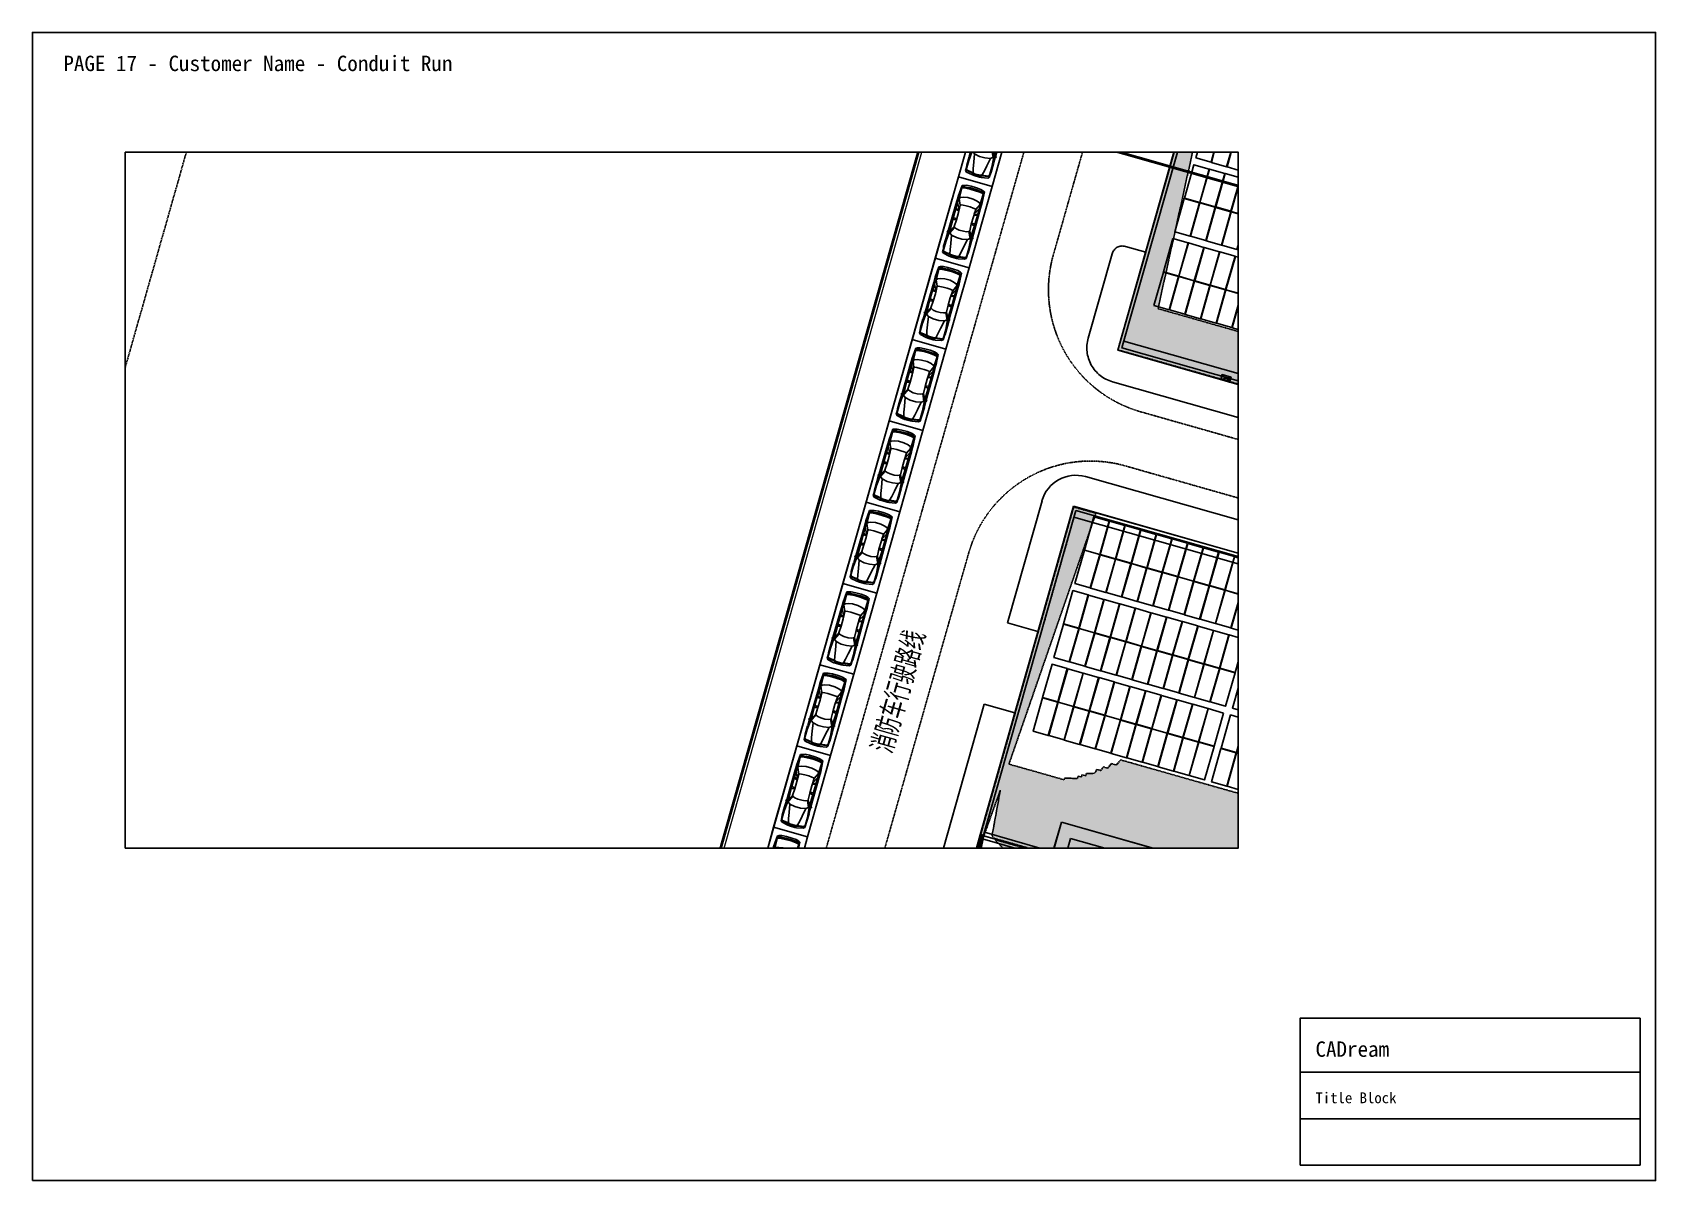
# Paper-space layout 'Layout1' of a CAD drawing. Header units: metres, sheet in millimetres. Extents: x 0 to 420, y 0 to 297.
# The model-space entities are those that its viewports show. They can reach past a viewport. Long polylines and large blocks are cut down to what shows.
import ezdxf
from ezdxf.enums import TextEntityAlignment as Align

# ---------------------------------------------------------------- set-up
doc = ezdxf.new("R2010")
doc.units = ezdxf.units.M
for name, pattern in [('CENTER', [5.08, 3.175, -0.635, 0.635, -0.635]), ('DASH', [0.35, 0.25, -0.1]), ('DASHED', [1.524, 1.27, -0.254])]:
    doc.linetypes.add(name, pattern=pattern)
doc.layers.add('0-道路', color=22, linetype='Continuous', lineweight=0)
for name, color, linetype in [('COLUMN', 220, 'Continuous'), ('PUB_DIM', 3, 'Continuous'), ('SHEET_BORDER', 8, 'Continuous'), ('SHEET_TEXT', 5, 'Continuous'), ('SHEET_TITLEBLOCK', 7, 'Continuous'), ('SHEET_VIEWPORT_FRAME', 6, 'Continuous'), ('SOLID_HATCH', 251, 'Continuous'), ('WALL', 51, 'Continuous'), ('zt-道路', 240, 'Continuous'), ('单元区域外轮廓', 7, 'ByLayer'), ('屋脊线', 7, 'ByLayer'), ('消防车道', 3, 'Continuous'), ('组件', 7, 'ByLayer'), ('逆变器', 7, 'ByLayer'), ('阴影', 8, 'DASHED'), ('障碍物', 7, 'ByLayer')]:
    doc.layers.add(name, color=color, linetype=linetype)
doc.styles.add('-黑体', font='txt', dxfattribs={"width": 0.7})
pattern_1 = [(344.143, (221595.9987, -165598.90403), (0.17959642, 0.19653122), [0, -0.238125])]

# ---------------------------------------------------------------- blocks, each defined once
blk = doc.blocks.new('CADREAM_TITLEBLOCK_V1')
at = {"layer": 'SHEET_TITLEBLOCK'}
for p, q in [((0, 24), (88, 24)), ((0, 12), (88, 12))]:
    blk.add_line(p, q, dxfattribs=at)
blk.add_lwpolyline([(0, 0), (88, 0), (88, 38), (0, 38)], close=True, dxfattribs=at)
for s, height, p in [('CADream', 4, (4, 28)), ('Title Block', 2.8, (4, 16))]:
    blk.add_text(s, height=height, dxfattribs=at).set_placement(p)
blk = doc.blocks.new('_F27')
for p, q in [((-2489, 522), (-2514, 196)), ((-2514, -206), (-2514, 196)), ((-2489, 522), (-2426, 736)), ((-2426, 736), (-2389, 824)), ((-2389, 824), (-1610, 874)), ((-2389, 824), (-1560, 874)), ((-2264, 812), (-2389, 824)), ((-2364, 522), (-2389, 196)), ((-2389, -206), (-2389, 196)), ((-2326, 736), (-2364, 522)), ((-2326, 736), (-2351, 596)), ((-2351, 594), (-2351, 596)), ((-2326, 736), (-2288, 811)), ((-2301, 196), (-2276, 522)), ((-2301, 196), (-2301, -206)), ((-2200, 786), (-2288, 811)), ((-2276, 522), (-2238, 736)), ((-2200, 786), (-2238, 736)), ((-1560, 874), (-2212, 815)), ((-2208, 815), (-2211, 814)), ((-1660, 862), (-2208, 815)), ((-1446, 761), (-2200, 786)), ((-1622, 510), (-1685, 196)), ((-1685, -206), (-1685, 196)), ((-1560, 874), (-1660, 862)), ((-1622, 510), (-1547, 698)), ((-1617, 869), (-1620, 866)), ((-1208, 874), (-1610, 874)), ((-1547, 698), (-1446, 761)), ((-1145, 799), (-1446, 761)), ((-1019, 572), (-1446, 761)), ((-1208, 874), (980, 889)), ((-1145, 799), (-682, 557)), ((-1145, 799), (124, 799)), ((-1082, 145), (-1070, 371)), ((-1082, 145), (-1082, -156)), ((-1070, 371), (-1057, 510)), ((-1019, 572), (-1057, 510)), ((-680, 556), (-1019, 572)), ((-1019, 572), (-479, 547)), ((-743, 849), (-793, 874)), ((-730, 799), (-743, 849)), ((-630, 555), (-730, 799)), ((-680, 556), (-630, 555)), ((-642, 799), (-605, 554)), ((-605, 554), (-630, 555)), ((-479, 547), (-605, 554)), ((61, 547), (-479, 547)), ((-2, 547), (-27, 877)), ((124, 799), (61, 547)), ((61, 547), (564, 572)), ((941, 773), (124, 799)), ((564, 572), (941, 773)), ((564, 572), (614, 522)), ((1079, 748), (614, 522)), ((614, 522), (677, 371)), ((677, 371), (714, 145)), ((714, -156), (714, 145)), ((941, 773), (941, 874)), ((983, 777), (941, 773)), ((941, 773), (987, 765)), ((980, 902), (995, 790)), ((980, 790), (980, 898)), ((995, 790), (980, 790)), ((980, 790), (992, 746)), ((984, 905), (1020, 939)), ((992, 746), (1021, 747)), ((995, 790), (1022, 746)), ((1022, 748), (995, 790)), ((1021, 747), (1022, 748)), ((1053, 768), (1022, 746)), ((1036, 935), (1062, 857)), ((1036, 756), (1079, 748)), ((1051, 889), (1497, 893)), ((1057, 776), (1062, 857)), ((1770, 849), (1058, 784)), ((1204, 585), (1079, 748)), ((1795, 472), (1204, 585)), ((1280, 196), (1204, 585)), ((1280, 196), (1280, -206)), ((1506, 899), (2121, 899)), ((2461, 849), (1770, 849)), ((2222, 397), (1795, 472)), ((2272, 876), (2121, 899)), ((2523, 321), (2222, 397)), ((2272, 876), (2272, 874)), ((2437, 851), (2272, 876)), ((2511, 874), (2287, 874)), ((2398, 849), (2461, 773)), ((2437, 850), (2433, 851)), ((2498, 773), (2436, 849)), ((2511, 874), (2450, 850)), ((2461, 773), (2523, 321)), ((2561, 321), (2498, 773)), ((2599, 773), (2511, 874)), ((2523, 321), (2586, 321)), ((2523, 321), (2561, 196)), ((2580, 196), (2542, 321)), ((2561, 196), (2561, -206)), ((2611, 196), (2574, 321)), ((2580, 321), (2618, 196)), ((2580, 196), (2580, -206)), ((2599, 773), (2687, 321)), ((2611, 196), (2611, -206)), ((2618, -206), (2618, 196)), ((2687, 321), (2699, 196)), ((2699, -206), (2699, 196)), ((-2489, -533), (-2514, -206)), ((-2489, -533), (-2426, -747)), ((-2426, -747), (-2389, -835)), ((-2389, -206), (-2364, -533)), ((-2389, -835), (-2264, -823)), ((-1560, -885), (-2389, -835)), ((-1610, -885), (-2389, -835)), ((-2326, -747), (-2364, -533)), ((-2351, -607), (-2351, -605)), ((-2351, -607), (-2326, -747)), ((-2326, -747), (-2288, -822)), ((-2276, -533), (-2301, -206)), ((-2288, -822), (-2200, -797)), ((-2276, -533), (-2238, -747)), ((-2200, -797), (-2238, -747)), ((-2212, -826), (-1560, -885)), ((-2208, -826), (-2211, -825)), ((-1660, -872), (-2208, -826)), ((-1446, -772), (-2200, -797)), ((-1685, -206), (-1622, -520)), ((-1560, -885), (-1660, -872)), ((-1622, -520), (-1547, -709)), ((-1621, -877), (-1617, -880)), ((-1610, -885), (-1208, -885)), ((-1547, -709), (-1446, -772)), ((-1019, -583), (-1446, -772)), ((-1145, -809), (-1446, -772)), ((-1208, -885), (980, -900)), ((-682, -568), (-1145, -809)), ((-1145, -809), (124, -809)), ((-1070, -382), (-1082, -156)), ((-1057, -520), (-1070, -382)), ((-1019, -583), (-1057, -520)), ((-479, -558), (-1019, -583)), ((-1019, -583), (-680, -567)), ((-743, -860), (-793, -885)), ((-743, -860), (-730, -809)), ((-730, -809), (-630, -566)), ((-680, -567), (-682, -568)), ((-680, -567), (-630, -566)), ((-605, -565), (-642, -809)), ((-630, -566), (-605, -565)), ((-605, -565), (-479, -558)), ((61, -558), (-479, -558)), ((-2, -558), (-27, -884)), ((61, -558), (124, -809)), ((564, -583), (61, -558)), ((941, -784), (124, -809)), ((614, -533), (564, -583)), ((564, -583), (941, -784)), ((677, -382), (614, -533)), ((1079, -759), (614, -533)), ((714, -156), (677, -382)), ((987, -776), (941, -784)), ((983, -788), (941, -784)), ((941, -885), (941, -784)), ((992, -757), (980, -800)), ((995, -800), (980, -800)), ((995, -800), (980, -913)), ((980, -909), (980, -800)), ((984, -916), (1020, -950)), ((992, -757), (1021, -758)), ((995, -800), (1022, -757)), ((1022, -758), (995, -800)), ((1021, -758), (1022, -758)), ((1022, -757), (1053, -779)), ((1036, -767), (1079, -759)), ((1036, -946), (1062, -867)), ((1051, -901), (1497, -904)), ((1057, -787), (1062, -867)), ((1770, -860), (1058, -795)), ((1204, -596), (1079, -759)), ((1204, -596), (1280, -206)), ((1795, -483), (1204, -596)), ((2121, -910), (1506, -910)), ((1770, -860), (2461, -860)), ((1795, -483), (2222, -407)), ((2121, -910), (2272, -887)), ((2270, -887), (2121, -910)), ((2523, -332), (2222, -407)), ((2437, -861), (2272, -887)), ((2272, -885), (2272, -887)), ((2285, -885), (2511, -885)), ((2398, -860), (2461, -784)), ((2436, -860), (2498, -784)), ((2437, -861), (2436, -860)), ((2450, -861), (2511, -885)), ((2523, -332), (2461, -784)), ((2561, -332), (2498, -784)), ((2599, -784), (2511, -885)), ((2523, -332), (2561, -206)), ((2586, -332), (2523, -332)), ((2580, -206), (2542, -332)), ((2618, -6), (2561, -6)), ((2574, -332), (2611, -206)), ((2618, -206), (2580, -332)), ((2687, -332), (2599, -784)), ((2687, -332), (2699, -206))]:
    blk.add_line(p, q)
for centre, start, end in [((990, 898), 132.96497, 179.74535), ((1027, 932), 18.15727, 132.96497), ((1047, 776), 305.15418, 356.86364), ((990, -909), 180.25465, 227.03503), ((1027, -942), 227.03503, 341.84273), ((1047, -787), 3.17983, 54.84582)]:
    blk.add_arc(centre, 10, start, end)
at = {"width": 0.8, "flags": 9}
for tag in ['XSIZE', 'YSIZE']:
    blk.add_attdef(tag, (0, 0), '', height=0.5, dxfattribs=at)
blk = doc.blocks.new('*U9')
at = {"layer": '单元区域外轮廓', "color": 2}
for points in [[(-116979, 20240, 13700), (-14499, 20240, 13700), (-14500, -28240, 13700), (-116980, -28240, 13700), (-116979, 20240, 13700)], [(-116979, 20240, 15100), (-14499, 20240, 15100), (-14500, -28240, 15100), (-116980, -28240, 15100), (-116979, 20240, 15100)]]:
    blk.add_polyline3d(points, close=True, dxfattribs=at)
at = {"flags": 1}
for tag in ['unit_id', 'unit_name', 'parapet_height', 'ground_elevation', 'is_enable_parapet']:
    blk.add_attdef(tag, (0, 0), '', height=2.5, dxfattribs=at)
blk = doc.blocks.new('*U10')
at = {"layer": '屋脊线', "color": 30}
for p, q in [((-14499, 20240, 13700), (-116979, 20240, 13700)), ((-116979, 20240, 13700), (-116979, -4000, 14870)), ((-116979, -4000, 14870), (-116980, -28240, 13700)), ((-116979, -4000, 14870), (-14499, -4000, 14870))]:
    blk.add_line(p, q, dxfattribs=at)
at = {"flags": 1}
for tag in ['unit_id', 'unit_name']:
    blk.add_attdef(tag, (0, 0), '', height=2.5, dxfattribs=at)
blk = doc.blocks.new('*U11')
at = {"layer": '组件', "color": 0}
blk.add_polyline3d([(0, 0, 0), (-113, 0, 0), (-113, -246, 12), (0, -246, 12)], close=True, dxfattribs=at)
at = {"flags": 1}
for tag in ['silicon-material', 'panel-length', 'panel-width', 'panel-height', 'mounting-hole-spacing1', 'mounting-hole-spacing2', 'userid', 'module-material', 'theme', 'name', 'vmpo', 'voco', 'pmax', 'company-name', 'note', 'id', 'impo', 'isco']:
    blk.add_attdef(tag, (0, 0), '', height=2.5, dxfattribs=at)
blk = doc.blocks.new('*U12')
at = {"layer": '组件', "color": 1}
for p in [(-11425, 1993, 1382), (-11309, 1993, 1382), (-11194, 1993, 1382), (-11078, 1993, 1382), (-10963, 1993, 1382), (-10848, 1993, 1382), (-10732, 1993, 1382), (-10617, 1993, 1382), (-10501, 1993, 1382), (-10386, 1993, 1382), (-10271, 1993, 1382), (-11425, 1745, 1394), (-11309, 1745, 1394), (-11194, 1745, 1394), (-11078, 1745, 1394), (-10963, 1745, 1394), (-10848, 1745, 1394), (-10732, 1745, 1394), (-10617, 1745, 1394), (-10501, 1745, 1394), (-10386, 1745, 1394), (-10271, 1745, 1394), (-11425, 1448, 1408), (-11309, 1448, 1408), (-11194, 1448, 1408), (-11078, 1448, 1408), (-10963, 1448, 1408), (-10848, 1448, 1408), (-10732, 1448, 1408), (-10617, 1448, 1408), (-10501, 1448, 1408), (-10386, 1448, 1408), (-10271, 1448, 1408), (-10107, 1448, 1408), (-11425, 1200, 1420), (-11309, 1200, 1420), (-11194, 1200, 1420), (-11078, 1200, 1420), (-10963, 1200, 1420), (-10848, 1200, 1420), (-10732, 1200, 1420), (-10617, 1200, 1420), (-10501, 1200, 1420), (-10386, 1200, 1420), (-10271, 1200, 1420), (-10107, 1200, 1420), (-11425, 904, 1434), (-11309, 904, 1434), (-11194, 904, 1434), (-11078, 904, 1434), (-10963, 904, 1434), (-10848, 904, 1434), (-10732, 904, 1434), (-10617, 904, 1434), (-10501, 904, 1434), (-10386, 904, 1434), (-10271, 904, 1434), (-10107, 904, 1434), (-9992, 904, 1434), (-11425, 656, 1446), (-11309, 656, 1446), (-11194, 656, 1446), (-11078, 656, 1446), (-10963, 656, 1446), (-10848, 656, 1446), (-10732, 656, 1446), (-10617, 656, 1446), (-10501, 656, 1446), (-10386, 656, 1446), (-10271, 656, 1446), (-10107, 656, 1446), (-9992, 656, 1446), (-9876, 656, 1446)]:
    blk.add_blockref('*U11', p, dxfattribs=at)
at = {"flags": 1}
for tag in ['tilt', 'azimuth', 'mode', 'align', 'array-mode', 'panel-x', 'panel-y', 'offset-x', 'offset-y', 'panel-per-row', 'bracket-type', 'bracket-value', 'row-per-array']:
    blk.add_attdef(tag, (0, 0), '', height=2.5, dxfattribs=at)
blk = doc.blocks.new('*U18')
at = {"layer": '单元区域外轮廓', "color": 2}
for points in [[(-116980, 88240, 16249), (-14500, 88240, 16249), (-14499, 31760, 16249), (-116979, 31760, 16249), (-116980, 88240, 16249)], [(-116980, 88240, 18019), (-14500, 88240, 18019), (-14499, 31760, 18019), (-116979, 31760, 18019), (-116980, 88240, 18019)]]:
    blk.add_polyline3d(points, close=True, dxfattribs=at)
at = {"flags": 1}
for tag in ['unit_id', 'unit_name', 'parapet_height', 'ground_elevation', 'is_enable_parapet']:
    blk.add_attdef(tag, (0, 0), '', height=2.5, dxfattribs=at)
blk = doc.blocks.new('*U19')
at = {"layer": '屋脊线', "color": 30}
for p, q in [((-116979, 59999, 17630), (-116979, 31760, 16249)), ((-116979, 31760, 16249), (-14499, 31760, 16249))]:
    blk.add_line(p, q, dxfattribs=at)
at = {"flags": 1}
for tag in ['unit_id', 'unit_name']:
    blk.add_attdef(tag, (0, 0), '', height=2.5, dxfattribs=at)
blk = doc.blocks.new('*U22')
at = {"layer": '组件', "color": 0}
blk.add_polyline3d([(0, 0, 0), (113, 0, 0), (113, 246, 12), (0, 246, 12)], close=True, dxfattribs=at)
at = {"flags": 1}
for tag in ['silicon-material', 'panel-length', 'panel-width', 'panel-height', 'mounting-hole-spacing1', 'mounting-hole-spacing2', 'userid', 'module-material', 'theme', 'name', 'vmpo', 'voco', 'pmax', 'company-name', 'note', 'id', 'impo', 'isco']:
    blk.add_attdef(tag, (0, 0), '', height=2.5, dxfattribs=at)
blk = doc.blocks.new('*U23')
at = {"layer": '组件', "color": 202}
for p in [(-11538, 4641, 1707), (-11423, 4641, 1707), (-11307, 4641, 1707), (-11192, 4641, 1707), (-11538, 4345, 1692), (-11423, 4345, 1692), (-11307, 4345, 1692), (-11192, 4345, 1692), (-11538, 4096, 1680), (-11423, 4096, 1680), (-11307, 4096, 1680), (-11192, 4096, 1680), (-11076, 4096, 1680), (-11538, 3800, 1665), (-11423, 3800, 1665), (-11307, 3800, 1665), (-11192, 3800, 1665), (-11076, 3800, 1665), (-10961, 3800, 1665), (-11538, 3552, 1653), (-11423, 3552, 1653), (-11307, 3552, 1653), (-11192, 3552, 1653), (-11076, 3552, 1653), (-10961, 3552, 1653)]:
    blk.add_blockref('*U22', p, dxfattribs=at)
at = {"flags": 1}
for tag in ['tilt', 'azimuth', 'mode', 'align', 'array-mode', 'panel-x', 'panel-y', 'offset-x', 'offset-y', 'panel-per-row', 'bracket-type', 'bracket-value', 'row-per-array']:
    blk.add_attdef(tag, (0, 0), '', height=2.5, dxfattribs=at)
blk = doc.blocks.new('*U25', base_point=(33, 18))
at = {"color": 0}
for p, q in [((0, 0), (66, 36)), ((43, 18), (62, 18)), ((43, 10), (62, 10))]:
    blk.add_line(p, q, dxfattribs=at)
blk.add_lwpolyline([(0, 0), (66, 0), (66, 36), (0, 36)], close=True, dxfattribs=at)
blk.add_lwpolyline([(4, 27, -0.6815), (12, 30), (19, 24, 0.6815), (28, 27)], format="xyb", dxfattribs=at)
blk = doc.blocks.new('*U45')
at = {"layer": '障碍物', "color": 1}
blk.add_polyline3d([(-111679, -1560, 10), (-19799, -1560, 10), (-19799, -6440, 10), (-111679, -6440, 10)], close=True, dxfattribs=at)
at = {"flags": 1}
for tag in ['height', 'shape']:
    blk.add_attdef(tag, (0, 0), '', height=2.5, dxfattribs=at)

msp = doc.modelspace()

# ---------------------------------------------------------------- hatches: boundary and pattern name
h = msp.add_hatch()
h.set_pattern_fill('DOTS', scale=0.15, angle=-15.857)
h.set_pattern_definition(pattern_1)
h.paths.add_polyline_path([(221598.44, -165537.24), (221590.74, -165564.35), (221492.16, -165536.35), (221499.86, -165509.24), (221500.31, -165509.41), (221495.01, -165533.43), (221588.23, -165559.91), (221597.45, -165537.25), (221597.57, -165536.99), (221598.44, -165537.24)])
h = msp.add_hatch()
h.set_pattern_fill('DOTS', scale=0.15, angle=-15.857)
h.set_pattern_definition(pattern_1)
h.paths.add_polyline_path([(221580.66, -165590.87), (221578.93, -165595.8), (221577.25, -165597.48), (221577.11, -165597.66), (221483.38, -165571.04), (221483.22, -165570.86), (221483.81, -165567.62), (221482.65, -165570.83), (221482.42, -165570.77), (221489.02, -165547.52), (221490.6, -165547.96), (221484.42, -165565.77), (221488.34, -165566.88), (221488.38, -165566.76), (221489.28, -165566.79), (221489.33, -165566.63), (221489.56, -165566.69), (221489.61, -165566.53), (221489.87, -165566.6), (221489.92, -165566.44), (221490.51, -165566.42), (221490.67, -165566.15), (221490.94, -165566.23), (221491.13, -165565.97), (221491.44, -165566.06), (221491.7, -165565.73), (221492.05, -165565.83), (221492.36, -165565.47), (221580.75, -165590.58), (221580.66, -165590.87)])
h = msp.add_hatch()
h.set_pattern_fill('DOTS', scale=0.15, angle=-15.857)
h.set_pattern_definition(pattern_1)
h.paths.add_polyline_path([(221580.9, -165598.82), (221580.44, -165598.69), (221580.38, -165598.76), (221572.38, -165618.56), (221478, -165591.75), (221482.63, -165570.91), (221482.4, -165570.84), (221475.8, -165594.09), (221574.3, -165622.07), (221580.9, -165598.82)])
h = msp.add_hatch()
h.set_pattern_fill('DOTS', scale=0.15, angle=-15.857)
h.set_pattern_definition(pattern_1)
h.paths.add_polyline_path([(221577.06, -165597.73), (221483.48, -165571.15), (221483.47, -165571.19), (221486.74, -165574.58), (221575.17, -165599.7), (221577.06, -165597.73)])

# ---------------------------------------------------------------- linework, layer by layer
at = {"color": 1, "linetype": 'CENTER', "ltscale": 0.005, "const_width": 0.2, "flags": 128}
for points in [[(221603.92, -165580.58), (221610.9, -165556.03), (221478.7, -165518.47), (221496.5, -165456.12), (221779.34, -165539.17), (221785.94, -165632.29), (221603.92, -165580.58)], [(221479.05, -165518.57), (221439.34, -165658.35), (221571.55, -165695.9), (221604.28, -165580.68)]]:
    msp.add_lwpolyline(points, dxfattribs=at)
at = {"layer": '0-道路', "linetype": 'Continuous', "flags": 128}
for points in [[(221439.34, -165658.35), (221479.05, -165518.57), (221478.7, -165518.47), (221496.5, -165456.12)], [(221439.64, -165658.19), (221479.35, -165518.41), (221478.99, -165518.31), (221496.66, -165456.42)]]:
    msp.add_lwpolyline(points, dxfattribs=at)
at = {"layer": 'COLUMN', "color": 211, "linetype": 'DASH', "ltscale": 5, "flags": 128}
msp.add_lwpolyline([(221377.58, -165692.79), (221605.98, -165757.66), (221638.77, -165642.23), (221841.27, -165699.75), (221826.7, -165494.17), (221465, -165385.02)], close=True, dxfattribs=at)
at = {"layer": 'SOLID_HATCH', "linetype": 'Continuous'}
for points in [[(221484.87, -165518.99), (221482.47, -165518.31), (221480.83, -165524.08), (221483.23, -165524.76)], [(221483.23, -165524.76), (221480.83, -165524.08), (221479.19, -165529.85), (221481.59, -165530.53)], [(221481.59, -165530.53), (221479.19, -165529.85), (221477.55, -165535.62), (221479.95, -165536.3)], [(221479.95, -165536.3), (221477.55, -165535.62), (221475.91, -165541.39), (221478.31, -165542.08)], [(221478.31, -165542.08), (221475.91, -165541.39), (221474.27, -165547.16), (221476.67, -165547.85)], [(221476.67, -165547.85), (221474.27, -165547.16), (221472.63, -165552.94), (221475.04, -165553.62)], [(221475.04, -165553.62), (221472.63, -165552.94), (221470.99, -165558.71), (221473.4, -165559.39)], [(221473.4, -165559.39), (221470.99, -165558.71), (221469.35, -165564.48), (221471.76, -165565.16)], [(221471.76, -165565.16), (221469.35, -165564.48), (221467.71, -165570.25), (221470.12, -165570.93)], [(221470.12, -165570.93), (221467.71, -165570.25), (221466.07, -165576.02), (221468.48, -165576.71)]]:
    msp.add_lwpolyline(points, close=True, dxfattribs=at)
at = {"layer": 'WALL', "color": 20, "linetype": 'Continuous'}
for p, q in [((221492.59, -165535.73), (221590.71, -165563.61)), ((221489.04, -165548.24), (221587.16, -165576.11)), ((221482.55, -165571.08), (221488.32, -165572.72)), ((221482.62, -165570.85), (221488.39, -165572.49)), ((221482.68, -165570.61), (221488.45, -165572.25))]:
    msp.add_line(p, q, dxfattribs=at)
at = {"layer": 'WALL', "color": 51, "linetype": 'DASH', "ltscale": 5}
msp.add_line((221489.04, -165548.24), (221486.96, -165555.57), dxfattribs=at)
at = {"layer": 'WALL', "color": 20, "linetype": 'Continuous'}
for points in [[(221507.76, -165482.35), (221605.87, -165510.22), (221590.57, -165564.09), (221492.45, -165536.22)], [(221488.8, -165571.04), (221575.37, -165595.63), (221574.55, -165598.52), (221487.98, -165573.93)]]:
    msp.add_lwpolyline(points, close=True, dxfattribs=at)
at = {"layer": 'WALL', "color": 20, "linetype": 'Continuous', "flags": 128}
msp.add_lwpolyline([(221489.17, -165547.76), (221587.29, -165575.63), (221574.18, -165621.8), (221476.06, -165593.93)], close=True, dxfattribs=at)
at = {"layer": 'WALL', "color": 20, "linetype": 'Continuous', "elevation": 16.9}
msp.add_lwpolyline([(221488.8, -165571.04), (221575.37, -165595.63), (221574.55, -165598.52), (221487.98, -165573.93)], close=True, dxfattribs=at)
at = {"layer": 'zt-道路', "linetype": 'Continuous'}
for p, q in [((221443.12, -165656.83), (221497.77, -165464.44)), ((221509.83, -165551.03), (221489.86, -165545.35)), ((221486.77, -165547.08), (221484.31, -165555.73)), ((221486.48, -165556.35), (221484.31, -165555.73)), ((221482.67, -165561.51), (221477.75, -165578.82)), ((221484.85, -165562.12), (221482.67, -165561.51))]:
    msp.add_line(p, q, dxfattribs=at)
at = {"layer": 'zt-道路', "linetype": 'Continuous', "flags": 128}
msp.add_lwpolyline([(221512.36, -165542.12), (221492.16, -165536.38), (221494.14, -165529.42), (221492.69, -165529.01, 0.414214), (221491.75, -165529.53), (221490.05, -165535.53, 0.414214), (221491.77, -165538.62), (221511.74, -165544.29), (221512.36, -165542.12), (221492.16, -165536.38), (221494.14, -165529.42)], format="xyb", dxfattribs=at)
at = {"layer": 'zt-道路', "linetype": 'Continuous'}
msp.add_arc((221489.17, -165547.76), 2.5, 74.1428, 164.1428, dxfattribs=at)
at = {"layer": '单元区域外轮廓', "linetype": 'Continuous', "flags": 128}
for points, elevation in [([(221507.59, -165482.05), (221606.17, -165510.05), (221590.74, -165564.38), (221492.16, -165536.38), (221507.59, -165482.05)], 16.25), ([(221489.01, -165547.46), (221587.59, -165575.46), (221574.34, -165622.1), (221475.76, -165594.1), (221489.01, -165547.46)], 13.7)]:
    msp.add_lwpolyline(points, dxfattribs=dict(at, elevation=elevation))
at = {"layer": '屋脊线', "linetype": 'Continuous', "elevation": 14.87, "flags": 128}
msp.add_lwpolyline([(221482.39, -165570.78), (221580.97, -165598.78)], dxfattribs=at)
at = {"layer": '消防车道', "linetype": 'DASH', "ltscale": 0.005, "flags": 128}
msp.add_lwpolyline([(221784.53, -165612.33), (221773.35, -165613.21, 0.176369), (221767.74, -165615.76, -0.176369), (221761.51, -165618.59), (221757.29, -165618.92, -0.088882), (221752.73, -165618.46), (221607.14, -165577.11, 0.414214), (221596.03, -165583.31), (221569.25, -165677.58, -0.414214), (221553.19, -165686.53), (221459.88, -165660.03, -0.414214), (221450.93, -165643.97), (221496.97, -165481.88, -0.414214), (221513.03, -165472.93), (221606.34, -165499.43, 0.414214), (221617.45, -165493.24), (221617.87, -165491.76)], format="xyb", dxfattribs=at)
for points in [[(221493.77, -165540.75), (221587.07, -165567.25, 0.414214), (221598.19, -165561.05), (221611.44, -165514.4, 0.414214), (221605.24, -165503.28), (221511.94, -165476.78, 0.414214), (221500.82, -165482.98), (221487.57, -165529.63, 0.414214)], [(221570.68, -165624.97, 0.414214), (221581.8, -165618.77), (221592.18, -165582.22, 0.414214), (221585.98, -165571.1), (221492.67, -165544.59, 0.414214), (221481.56, -165550.79), (221471.17, -165587.35, 0.414214), (221477.37, -165598.46)]]:
    msp.add_lwpolyline(points, format="xyb", close=True, dxfattribs=at)
at = {"layer": '阴影', "linetype": 'DASHED'}
for points in [[(221598.44, -165537.24, 17.63), (221590.74, -165564.35, 16.25), (221492.16, -165536.35, 16.25), (221499.86, -165509.24, 17.63), (221500.31, -165509.41, 17.63), (221495.01, -165533.43, 16.43), (221588.23, -165559.91, 16.43), (221597.45, -165537.25, 17.62), (221597.57, -165536.99, 17.63), (221598.44, -165537.24, 17.63)], [(221580.9, -165598.82, 14.87), (221580.44, -165598.69, 14.87), (221580.38, -165598.76, 14.86), (221572.38, -165618.56, 13.84), (221478, -165591.75, 13.84), (221482.63, -165570.91, 14.87), (221482.4, -165570.84, 14.87), (221475.8, -165594.09, 13.7), (221574.3, -165622.07, 13.7), (221580.9, -165598.82, 14.87)], [(221577.06, -165597.73, 14.87), (221483.48, -165571.15, 14.87), (221483.47, -165571.19, 14.87), (221486.74, -165574.58, 14.75), (221575.17, -165599.7, 14.75), (221577.06, -165597.73, 14.87)]]:
    msp.add_polyline3d(points, close=True, dxfattribs=at)
msp.add_polyline3d([(221577.11, -165597.66, 14.87), (221483.38, -165571.04, 14.87), (221483.22, -165570.86, 14.86), (221483.81, -165567.62, 14.7), (221482.65, -165570.83, 14.87), (221482.42, -165570.77, 14.87), (221489.02, -165547.52, 13.7), (221490.6, -165547.96, 13.7), (221484.42, -165565.77, 14.61), (221488.34, -165566.88, 14.61), (221488.38, -165566.76, 14.6), (221489.28, -165566.79, 14.59), (221489.33, -165566.63, 14.58), (221489.56, -165566.69, 14.58), (221489.61, -165566.53, 14.58), (221489.87, -165566.6, 14.58), (221489.92, -165566.44, 14.57), (221490.51, -165566.42, 14.56), (221490.67, -165566.15, 14.55), (221490.94, -165566.23, 14.55), (221491.13, -165565.97, 14.53), (221491.44, -165566.06, 14.53), (221491.7, -165565.73, 14.51), (221492.05, -165565.83, 14.51), (221492.36, -165565.47, 14.49), (221580.75, -165590.58, 14.49)], dxfattribs=at)
at = {"layer": '障碍物', "color": 20, "linetype": 'Continuous', "elevation": 16.82}
msp.add_lwpolyline([(221488.15, -165569.88), (221576.54, -165594.99), (221575.2, -165599.68), (221486.82, -165574.58)], close=True, dxfattribs=at)

# ---------------------------------------------------------------- block references
at = {"layer": 'SOLID_HATCH', "linetype": 'Continuous', "xscale": -0.001, "yscale": 0.001, "zscale": 0.001, "rotation": 74.14276257592867}
for p in [(221482.87, -165521.44), (221481.23, -165527.21), (221479.59, -165532.98), (221477.95, -165538.75), (221476.31, -165544.52), (221474.67, -165550.29), (221473.04, -165556.07), (221471.4, -165561.84), (221469.76, -165567.61), (221468.12, -165573.38)]:
    msp.add_blockref('_F27', p, dxfattribs=at)
at = {"layer": '单元区域外轮廓', "xscale": 0.001, "yscale": 0.001, "zscale": 0.001, "rotation": 344.143}
for name in ['*U18', '*U9']:
    msp.add_blockref(name, (221596, -165598.9, 0), dxfattribs=at)
at = {"layer": '屋脊线', "xscale": 0.001, "yscale": 0.001, "zscale": 0.001, "rotation": 344.143}
for name in ['*U19', '*U10']:
    msp.add_blockref(name, (221596, -165598.9, 0), dxfattribs=at)
at = {"layer": '组件', "xscale": 0.01, "yscale": 0.01, "zscale": 0.01, "rotation": 344.143}
for name in ['*U23', '*U12']:
    msp.add_blockref(name, (221596, -165598.9, 0), dxfattribs=at)
at = {"layer": '逆变器', "xscale": 0.01, "yscale": 0.01, "zscale": 0.01, "rotation": 344.1427625759559}
msp.add_blockref('*U25', (221499.83, -165538.38, 16.78), dxfattribs=at)
at = {"layer": '障碍物', "xscale": 0.001, "yscale": 0.001, "zscale": 0.001, "rotation": 344.143}
msp.add_blockref('*U45', (221596, -165598.9, 0), dxfattribs=at)

# ---------------------------------------------------------------- texts
at = {"layer": 'PUB_DIM', "color": 5, "lineweight": 0, "style": '-黑体', "width": 0.65}
msp.add_text('消防车行驶路线', height=1.5, rotation=74.1428, dxfattribs=at).set_placement((221476.04, -165565.07))
at = {"layer": '逆变器', "color": 2}
msp.add_text('TB2', height=0.2, rotation=344.143, dxfattribs=at).set_placement((221499.83, -165538.38, 16.78), align=Align.MIDDLE_CENTER)

psp = doc.layouts.get("Layout1")

# ---------------------------------------------------------------- linework, layer by layer
at = {"layer": 'SHEET_BORDER'}
psp.add_lwpolyline([(0, 0), (420, 0), (420, 297), (0, 297)], close=True, dxfattribs=at)
at = {"layer": 'SHEET_VIEWPORT_FRAME'}
psp.add_lwpolyline([(24, 86), (312, 86), (312, 266), (24, 266)], close=True, dxfattribs=at)

# ---------------------------------------------------------------- block references
at = {"layer": 'SHEET_TITLEBLOCK'}
psp.add_blockref('CADREAM_TITLEBLOCK_V1', (328, 4), dxfattribs=at)

# ---------------------------------------------------------------- texts
at = {"layer": 'SHEET_TEXT'}
psp.add_text('PAGE 17 - Customer Name - Conduit Run', height=4, dxfattribs=at).set_placement((8, 287))

# ---------------------------------------------------------------- viewports
at = {"layer": 'SHEET_VIEWPORT_FRAME'}
psp.add_viewport(center=(168, 176), size=(288, 180), view_center_point=(221461.18, -165547.03), view_height=49.4035, dxfattribs=at)

doc.saveas('drawing.dxf')
